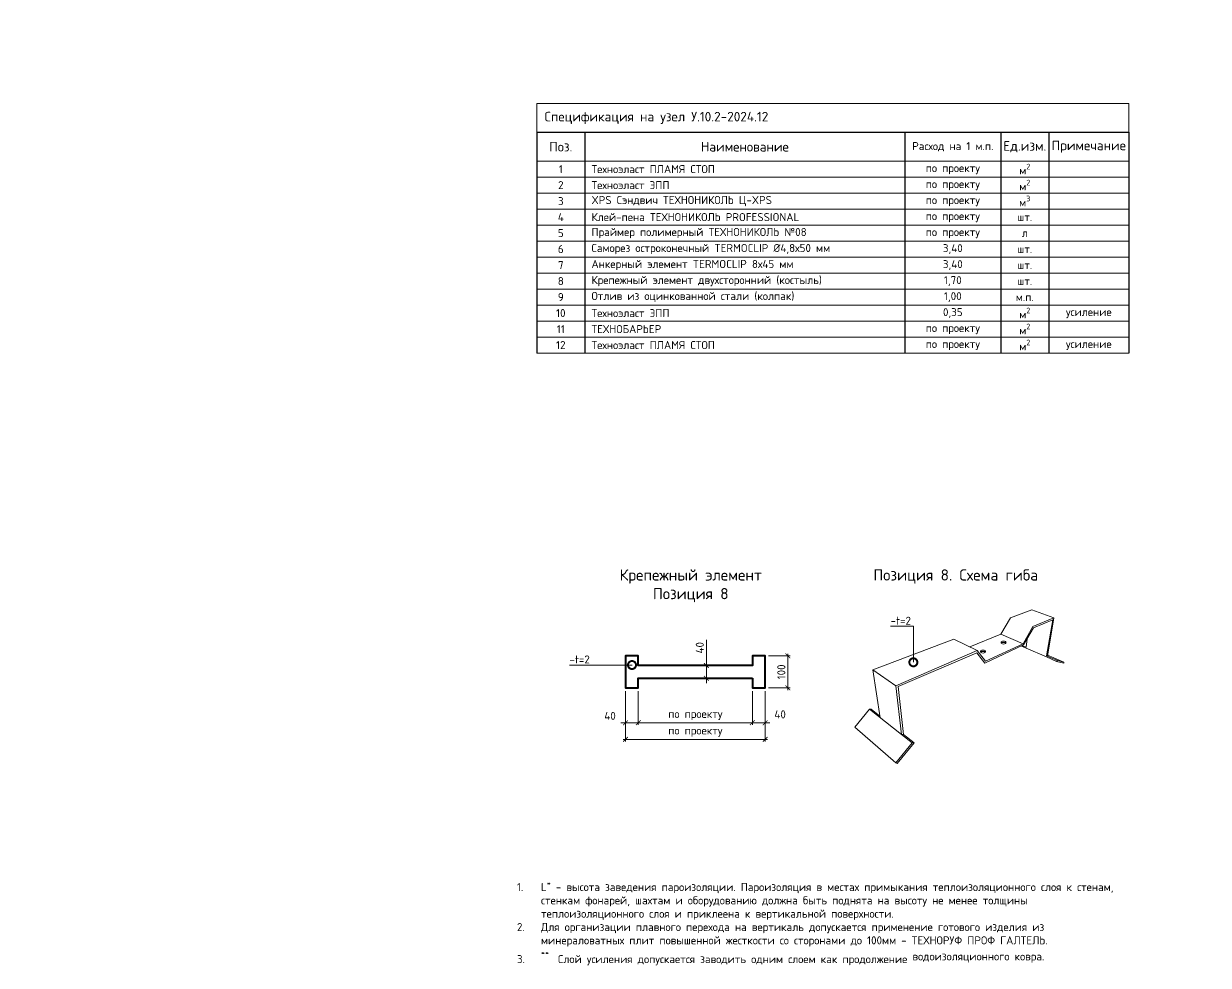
# Model space of a CAD drawing. Header units: millimetres. Extents: x -314343 to 682031, y 21428 to 98936.
# Drawn here: x 442197 to 445899, y 58408 to 61351 of the extents above; entities that cross this region are included whole.
import ezdxf
from ezdxf import colors
from ezdxf.entities.mleader import LeaderData, LeaderLine
from ezdxf.math import Vec2, Vec3

# ---------------------------------------------------------------- set-up
doc = ezdxf.new("R2010")
doc.units = ezdxf.units.MM
doc.header["$MEASUREMENT"] = 0
doc.header["$PDMODE"] = 3
doc.header["$PDSIZE"] = -4
doc.layers.get('0').update_dxf_attribs({"color": 250, "lineweight": 9})
doc.layers.get('Defpoints').update_dxf_attribs({"color": 6})
doc.layers.add('TN-АННОТАЦИИ', color=7, linetype='Continuous', lineweight=20, true_color=0x000000)
doc.layers.add('TN-ТАБЛИЦЫ', color=7, linetype='Continuous', lineweight=40, true_color=0x000000)
for name, color, linetype, lineweight in [('TN-МЕТАЛЛ КОНСТРУКЦИИ', 162, 'Continuous', 35), ('TN-РАЗМЕРЫ', 184, 'Continuous', 15), ('АР_Тонкие', 250, 'Continuous', 5)]:
    doc.layers.add(name, color=color, linetype=linetype, lineweight=lineweight)
doc.styles.add('TN-Текст', font='isocpeur.ttf')
doc.styles.add('TN-Текст-Аннотативный', font='isocpeur.ttf')
doc.styles.add('Архитект', font='isocpeur.ttf', dxfattribs={"width": 0.8, "oblique": 8})
doc.dimstyles.new('ПТС-Размеры-Аннотативный$0', dxfattribs={"dimtxt": 2.5, "dimasz": 1.5, "dimexe": 0.7, "dimexo": 1, "dimgap": 0.8, "dimtad": 1, "dimdec": 0, "dimzin": 0, "dimdsep": 46, "dimtxsty": 'TN-Текст-Аннотативный', "dimblk": 'ARCHTICK', "dimcen": 2, "dimdle": 0.7, "dimadec": 0, "dimazin": 0, "dimtfac": 1, "dimtdec": 0, "dimtmove": 1, "dimatfit": 3, "dimfxl": 0.7, "dimtolj": 1, "dimtzin": 0, "dimlwd": -1, "dimlwe": -1, "dimarcsym": 0})

# ---------------------------------------------------------------- blocks, each defined once
blk = doc.blocks.new('*T324')
at = {"layer": 'Defpoints', "color": 8, "linetype": 'ByBlock', "lineweight": 0, "ltscale": 500, "transparency": 16777216}
for p, q in [((0, 0), (1850, 0)), ((0, 0), (0, -90)), ((1850, 0), (1850, -90))]:
    blk.add_line(p, q, dxfattribs=at)
at = {"layer": 'TN-ТАБЛИЦЫ', "color": 0, "lineweight": 30, "ltscale": 500, "transparency": 16777216}
for p, q in [((0, -90), (1850, -90)), ((0, -90), (0, -780)), ((150, -90), (150, -780)), ((1150, -90), (1150, -780)), ((1450, -90), (1450, -780)), ((1600, -90), (1600, -780)), ((1850, -90), (1850, -780))]:
    blk.add_line(p, q, dxfattribs=at)
at = {"layer": 'TN-ТАБЛИЦЫ', "color": 0, "linetype": 'ByBlock', "lineweight": 20, "ltscale": 500, "transparency": 16777216}
for p, q in [((0, -180), (1850, -180)), ((0, -230), (1850, -230)), ((0, -280), (1850, -280)), ((0, -330), (1850, -330)), ((0, -380), (1850, -380)), ((0, -430), (1850, -430)), ((0, -480), (1850, -480)), ((0, -530), (1850, -530)), ((0, -580), (1850, -580)), ((0, -630), (1850, -630)), ((0, -680), (1850, -680)), ((0, -730), (1850, -730)), ((0, -780), (1850, -780))]:
    blk.add_line(p, q, dxfattribs=at)
at = {"layer": 'TN-ТАБЛИЦЫ', "color": 7, "lineweight": 13, "ltscale": 500, "transparency": 16777216, "style": 'TN-Текст'}
for s, insert, char_height, width, attachment_point in [('{\\fISOCPEUR|b1|i0|c204|p34; Спецификация на узел \\C1;У.10.2-2024.12}', (5, -45), 30, 1840, 4), ('Поз.', (75, -135), 30, 140, 5), ('Наименование', (650, -135), 30, 990, 5), ('Расход на 1 м.п. ', (1300, -135), 25, 290, 5), ('Ед.изм.', (1525, -135), 30, 140, 5), ('Примечание', (1725, -135), 30, 240, 5), ('1', (75, -205), 25, 140, 5), (' Техноэласт ПЛАМЯ СТОП', (155, -205), 25, 990, 4), ('по проекту', (1300, -205), 25, 290, 5), ('\\A1;м{\\H0.7x;\\S2^ ;}', (1525, -205), 25, 140, 5), ('2', (75, -255), 25, 140, 5), (' Техноэласт ЭПП', (155, -255), 25, 990, 4), ('по проекту', (1300, -255), 25, 290, 5), ('\\A1;м{\\H0.7x;\\S2^ ;}', (1525, -255), 25, 140, 5), ('3', (75, -305), 25, 140, 5), (' XPS Сэндвич ТЕХНОНИКОЛЬ Ц-XPS', (155, -305), 25, 990, 4), ('\\A1;м{\\H0.7x;\\S3^ ;}', (1525, -305), 25, 140, 5), ('по проекту', (1300, -305), 25, 290, 5), ('4', (75, -355), 25, 140, 5), (' Клей-пена ТЕХНОНИКОЛЬ PROFESSIONAL', (155, -355), 25, 990, 4), ('по проекту', (1300, -355), 25, 290, 5), ('шт.', (1525, -355), 25, 140, 5), ('5', (75, -405), 25, 140, 5), (' Праймер полимерный ТЕХНОНИКОЛЬ №08', (155, -405), 25, 990, 4), ('по проекту', (1300, -405), 25, 290, 5), ('\\A1;л', (1525, -405), 25, 140, 5), ('6', (75, -455), 25, 140, 5), ('{\\C256; Саморез остроконечный TERMOCLIP Ø4,8х50 мм}', (155, -455), 25, 990, 4), ('3,40', (1300, -455), 25, 290, 5), ('шт.', (1525, -455), 25, 140, 5), ('7', (75, -505), 25, 140, 5), (' Анкерный элемент TERMOCLIP 8х45 мм', (155, -505), 25, 990, 4), ('3,40', (1300, -505), 25, 290, 5), ('шт.', (1525, -505), 25, 140, 5), ('8', (75, -555), 25, 140, 5), (' Крепежный элемент двухсторонний (костыль)', (155, -555), 25, 990, 4), ('1,70', (1300, -555), 25, 290, 5), ('шт.', (1525, -555), 25, 140, 5), (' Отлив из оцинкованной стали (колпак)', (155, -605), 25, 990, 4), ('1,00', (1300, -605), 25, 290, 5), ('9', (75, -605), 25, 140, 5), ('м.п.', (1525, -605), 25, 140, 5), ('10', (75, -655), 25, 140, 5), (' Техноэласт ЭПП', (155, -655), 25, 990, 4), ('0,35', (1300, -655), 25, 290, 5), ('\\A1;м{\\H0.7x;\\S2^ ;}', (1525, -655), 25, 140, 5), ('усиление', (1725, -655), 25, 240, 5), ('11', (75, -705), 25, 140, 5), (' ТЕХНОБАРЬЕР', (155, -705), 25, 990, 4), ('по проекту', (1300, -705), 25, 290, 5), ('\\A1;м{\\H0.7x;\\S2^ ;}', (1525, -705), 25, 140, 5), ('\\A1;м{\\H0.7x;\\S2^ ;}', (1525, -755), 25, 140, 5), ('12', (75, -755), 25, 140, 5), (' Техноэласт ПЛАМЯ СТОП', (155, -755), 25, 990, 4), ('по проекту', (1300, -755), 25, 290, 5), ('усиление', (1725, -755), 25, 240, 5)]:
    blk.add_mtext(s, dxfattribs=dict(at, insert=insert, char_height=char_height, width=width, attachment_point=attachment_point))
blk = doc.blocks.new('_ArchTick')
at = {"color": 0, "linetype": 'ByBlock', "const_width": 0.15}
blk.add_lwpolyline([(-0.5, -0.5), (0.5, 0.5)], dxfattribs=at)
blk = doc.blocks.new('*D329')
at = {"layer": 'Defpoints', "color": 0, "transparency": 16777216}
for p in [(444513.8, 59374.8), (444513.8, 59274.8), (444584.8, 59274.8)]:
    blk.add_point(p, dxfattribs=at)
at = {"layer": 'TN-РАЗМЕРЫ', "color": 0, "transparency": 16777216}
for p, q in [((444584.8, 59381.8), (444584.8, 59267.8)), ((444523.8, 59374.8), (444591.8, 59374.8)), ((444523.8, 59274.8), (444591.8, 59274.8))]:
    blk.add_line(p, q, dxfattribs=at)
at = {"layer": 'TN-РАЗМЕРЫ', "color": 0, "transparency": 16777216, "xscale": 15, "yscale": 15, "zscale": 15}
for p, rotation in [((444584.8, 59374.8), 90), ((444584.8, 59274.8), 270)]:
    blk.add_blockref('_ArchTick', p, dxfattribs=dict(at, rotation=rotation))
at = {"layer": 'TN-РАЗМЕРЫ', "color": 0, "transparency": 16777216, "insert": (444564.3, 59324.8), "char_height": 25, "attachment_point": 5, "rotation": 90, "style": 'TN-Текст-Аннотативный'}
blk.add_mtext('\\A1;100', dxfattribs=at)
blk = doc.blocks.new('*D330')
at = {"layer": 'Defpoints', "color": 0, "transparency": 16777216}
for p in [(444473.8, 59274.8), (444513.8, 59274.8), (444473.8, 59165.9)]:
    blk.add_point(p, dxfattribs=at)
at = {"layer": 'TN-РАЗМЕРЫ', "color": 0, "transparency": 16777216}
for p, q in [((444473.8, 59264.8), (444473.8, 59158.9)), ((444513.8, 59264.8), (444513.8, 59158.9)), ((444473.8, 59165.9), (444458.8, 59165.9)), ((444513.8, 59165.9), (444473.8, 59165.9)), ((444513.8, 59165.9), (444528.8, 59165.9))]:
    blk.add_line(p, q, dxfattribs=at)
at = {"layer": 'TN-РАЗМЕРЫ', "color": 0, "transparency": 16777216, "xscale": 15, "yscale": 15, "zscale": 15}
blk.add_blockref('_ArchTick', (444473.8, 59165.9), dxfattribs=at)
at = {"layer": 'TN-РАЗМЕРЫ', "color": 0, "transparency": 16777216, "xscale": 15, "yscale": 15, "zscale": 15, "rotation": 180}
blk.add_blockref('_ArchTick', (444513.8, 59165.9), dxfattribs=at)
at = {"layer": 'TN-РАЗМЕРЫ', "color": 0, "transparency": 16777216, "insert": (444560.5, 59192.1), "char_height": 25, "attachment_point": 5, "style": 'TN-Текст-Аннотативный'}
blk.add_mtext('\\A1;40', dxfattribs=at)
blk = doc.blocks.new('*D331')
at = {"layer": 'Defpoints', "color": 0, "transparency": 16777216}
for p in [(444117.3, 59274.8), (444473.8, 59274.8), (444117.3, 59165.9)]:
    blk.add_point(p, dxfattribs=at)
at = {"layer": 'TN-РАЗМЕРЫ', "color": 0, "transparency": 16777216}
for p, q in [((444117.3, 59264.8), (444117.3, 59158.9)), ((444473.8, 59264.8), (444473.8, 59158.9)), ((444480.8, 59165.9), (444110.3, 59165.9))]:
    blk.add_line(p, q, dxfattribs=at)
at = {"layer": 'TN-РАЗМЕРЫ', "color": 0, "transparency": 16777216, "xscale": 15, "yscale": 15, "zscale": 15, "rotation": 180}
blk.add_blockref('_ArchTick', (444117.3, 59165.9), dxfattribs=at)
at = {"layer": 'TN-РАЗМЕРЫ', "color": 0, "transparency": 16777216, "xscale": 15, "yscale": 15, "zscale": 15}
blk.add_blockref('_ArchTick', (444473.8, 59165.9), dxfattribs=at)
at = {"layer": 'TN-РАЗМЕРЫ', "color": 0, "transparency": 16777216, "insert": (444295.6, 59190.1), "char_height": 25, "attachment_point": 5, "style": 'TN-Текст-Аннотативный'}
blk.add_mtext('\\A1;по проекту', dxfattribs=at)
blk = doc.blocks.new('*D332')
at = {"layer": 'Defpoints', "color": 0, "transparency": 16777216}
for p in [(444077.3, 59274.8), (444117.3, 59274.8), (444077.3, 59165.9)]:
    blk.add_point(p, dxfattribs=at)
at = {"layer": 'TN-РАЗМЕРЫ', "color": 0, "transparency": 16777216}
for p, q in [((444077.3, 59264.8), (444077.3, 59158.9)), ((444117.3, 59264.8), (444117.3, 59158.9)), ((444077.3, 59165.9), (444062.3, 59165.9)), ((444117.3, 59165.9), (444077.3, 59165.9)), ((444117.3, 59165.9), (444132.3, 59165.9))]:
    blk.add_line(p, q, dxfattribs=at)
at = {"layer": 'TN-РАЗМЕРЫ', "color": 0, "transparency": 16777216, "xscale": 15, "yscale": 15, "zscale": 15}
blk.add_blockref('_ArchTick', (444077.3, 59165.9), dxfattribs=at)
at = {"layer": 'TN-РАЗМЕРЫ', "color": 0, "transparency": 16777216, "xscale": 15, "yscale": 15, "zscale": 15, "rotation": 180}
blk.add_blockref('_ArchTick', (444117.3, 59165.9), dxfattribs=at)
at = {"layer": 'TN-РАЗМЕРЫ', "color": 0, "transparency": 16777216, "insert": (444029, 59187.5), "char_height": 25, "attachment_point": 5, "style": 'TN-Текст-Аннотативный'}
blk.add_mtext('\\A1;40', dxfattribs=at)
blk = doc.blocks.new('*D333')
at = {"layer": 'Defpoints', "color": 0, "transparency": 16777216}
for p in [(444077.3, 59274.8), (444513.8, 59274.8), (444513.8, 59114)]:
    blk.add_point(p, dxfattribs=at)
at = {"layer": 'TN-РАЗМЕРЫ', "color": 0, "transparency": 16777216}
for p, q in [((444077.3, 59264.8), (444077.3, 59107)), ((444513.8, 59264.8), (444513.8, 59107)), ((444070.3, 59114), (444520.8, 59114))]:
    blk.add_line(p, q, dxfattribs=at)
at = {"layer": 'TN-РАЗМЕРЫ', "color": 0, "transparency": 16777216, "xscale": 15, "yscale": 15, "zscale": 15, "rotation": 180}
blk.add_blockref('_ArchTick', (444077.3, 59114), dxfattribs=at)
at = {"layer": 'TN-РАЗМЕРЫ', "color": 0, "transparency": 16777216, "xscale": 15, "yscale": 15, "zscale": 15}
blk.add_blockref('_ArchTick', (444513.8, 59114), dxfattribs=at)
at = {"layer": 'TN-РАЗМЕРЫ', "color": 0, "transparency": 16777216, "insert": (444295.6, 59138.3), "char_height": 25, "attachment_point": 5, "style": 'TN-Текст-Аннотативный'}
blk.add_mtext('\\A1;по проекту', dxfattribs=at)
blk = doc.blocks.new('*D334')
at = {"layer": 'Defpoints', "color": 0, "transparency": 16777216}
for p in [(444117.3, 59344.8), (444117.3, 59304.8), (444330, 59304.8)]:
    blk.add_point(p, dxfattribs=at)
at = {"layer": 'TN-РАЗМЕРЫ', "color": 0, "transparency": 16777216}
for p, q in [((444330, 59424.6), (444330, 59344.8)), ((444127.3, 59344.8), (444337, 59344.8)), ((444330, 59344.8), (444330, 59359.8)), ((444330, 59344.8), (444330, 59304.8)), ((444330, 59344.8), (444330, 59304.8)), ((444127.3, 59304.8), (444337, 59304.8)), ((444330, 59304.8), (444330, 59289.8))]:
    blk.add_line(p, q, dxfattribs=at)
at = {"layer": 'TN-РАЗМЕРЫ', "color": 0, "transparency": 16777216, "xscale": 15, "yscale": 15, "zscale": 15}
for p, rotation in [((444330, 59344.8), 270), ((444330, 59304.8), 90)]:
    blk.add_blockref('_ArchTick', p, dxfattribs=dict(at, rotation=rotation))
at = {"layer": 'TN-РАЗМЕРЫ', "color": 0, "transparency": 16777216, "insert": (444309.5, 59400.3), "char_height": 25, "attachment_point": 5, "rotation": 90, "style": 'TN-Текст-Аннотативный'}
blk.add_mtext('\\A1;40', dxfattribs=at)
blk = doc.blocks.new('A$C4E012BE9')
at = {"layer": 'TN-МЕТАЛЛ КОНСТРУКЦИИ', "lineweight": 20}
for points in [[(978, 912.5), (840.3, 962.5), (707.6, 912.1), (647.3, 810), (453.8, 730.2)], [(-107, 287.4), (-153.4, 587.2), (354.1, 778.9), (500, 707.6), (550.6, 640.4), (785.8, 748.2), (847.7, 856.5), (978, 912.5), (938, 671.7)], [(933, 673.9), (971, 899.9), (851.2, 850), (788.8, 743.6), (546.2, 628.1), (496.6, 692.7), (5.2, 481.7), (38.5, 182.7)], [(647.3, 810), (785.8, 748.2)], [(805.3, 727.3), (810.5, 780.5)], [(26.2, 183.3), (-8.3, 487.3), (500, 707.6)], [(804.8, 722.1), (772.8, 736)], [(805.3, 727.3), (778.8, 738.8)], [(931.9, 667), (804.8, 722.1)], [(995.4, 639.4), (931.9, 667)], [(1001, 644.4), (933, 673.9)], [(978.2, 661.8), (939.1, 678.8)], [(976.4, 655.1), (976.4, 655.1)], [(1041.7, 634.3), (978.2, 661.8)], [(-8.3, 487.3), (-153.4, 587.2)], [(-265.7, 228.6), (-174, 339.9)], [(26.2, 183.3), (-174, 339.9)], [(-108.6, 297.7), (-162.5, 339.9), (-174, 339.9)], [(-265.7, 228.6), (-9.5, 4.3)], [(93.2, 130.9), (26.2, 183.3)], [(105.5, 130.3), (38.5, 182.7), (26.9, 182.7)]]:
    blk.add_lwpolyline(points, dxfattribs=at)
for points in [[(995.4, 639.4), (1001, 644.4), (1041.7, 634.3), (1039.9, 627.5)], [(-9.4, 4.3), (93.2, 130.9), (105.5, 130.3), (0, 0)]]:
    blk.add_lwpolyline(points, close=True, dxfattribs=at)
for centre in [(664.1, 757.2), (535.5, 700.7)]:
    blk.add_ellipse(centre, major_axis=(-16.1, 0), ratio=0.585566, dxfattribs=at)
for centre in [(664.1, 748.9), (535.5, 692.4)]:
    blk.add_ellipse(centre, major_axis=(-16.1, 0), ratio=0.585566, start_param=3.594745, end_param=5.830033, dxfattribs=at)
blk = doc.blocks.new('_DotSmall')
at = {"color": 0, "linetype": 'ByBlock', "const_width": 0.5}
blk.add_lwpolyline([(-0.0625, 0, 1), (0.0625, 0, 1)], format="xyb", close=True, dxfattribs=at)

msp = doc.modelspace()

# ---------------------------------------------------------------- linework, layer by layer
at = {"layer": 'TN-МЕТАЛЛ КОНСТРУКЦИИ', "lineweight": 40}
msp.add_lwpolyline([(444473.8, 59304.8), (444473.8, 59274.8), (444513.8, 59274.8), (444513.8, 59374.8), (444473.8, 59374.8), (444473.8, 59344.8), (444117.3, 59344.8), (444117.3, 59374.8), (444077.3, 59374.8), (444077.3, 59274.8), (444117.3, 59274.8), (444117.3, 59304.8)], close=True, dxfattribs=at)

# ---------------------------------------------------------------- block references
msp.add_blockref('*T324', (443800.2, 61101.4))
at = {"color": 18, "true_color": 0x000000, "xscale": 0.5, "yscale": 0.5, "zscale": 0.5}
msp.add_blockref('A$C4E012BE9', (444926.8, 59038), dxfattribs=at)

# ---------------------------------------------------------------- texts
at = {"layer": 'TN-АННОТАЦИИ', "color": 0, "attachment_point": 1, "style": 'TN-Текст-Аннотативный'}
for s, width, insert, char_height in [('\\pxqc;{\\fISOCPEUR|b1|i0|c204|p34;Крепежный элемент\\PПозиция 8}', 450.406, (444056.1, 59645.3), 35), ('{\\fISOCPEUR|b1|i0|c204|p34;Позиция 8. Схема гиба}', 500.901, (444851.8, 59645.3), 35), ('\\A1;\\pxi-3,l4,t4;{\\C256;1.^IL\\H0.7x;\\S*^ ;\\H1.4286x; - высота заведения пароизоляции. Пароизоляция в местах примыкания теплоизоляционного слоя к стенам, стенкам фонарей, шахтам и оборудованию должна быть поднята на высоту не менее толщины теплоизоляционного слоя и приклеена к вертикальной поверхности.\\P\\A0;2.^IДля организации плавного перехода на вертикаль допускается применение готового изделия из минераловатных плит повышенной жесткости со сторонами до 100мм - ТЕХНОРУФ ПРОФ ГАЛТЕЛЬ.\\P3.^I\\H0.7x;\\S** ^ ;\\H1.42857x; Слой усиления допускается заводить одним слоем как п\\A1;\\H0.99998x;\\C0;родолжение водоизоляционного ковра.}', 1801.433, (443713.2, 58673.4), 25)]:
    msp.add_mtext_dynamic_manual_height_columns(s, width=width, gutter_width=20358.2, heights=[0], dxfattribs=dict(at, insert=insert, char_height=char_height))

# ---------------------------------------------------------------- dimensions: what is measured, and where the dimension line sits
at = {"layer": 'TN-РАЗМЕРЫ'}
dim = msp.add_linear_dim(base=(444330, 59304.8), p1=(444117.3, 59344.8), p2=(444117.3, 59304.8), angle=270, dimstyle='ПТС-Размеры-Аннотативный$0', override={"dimscale": 0, "dimtix": 0, "dimtofl": 1, "dimtmove": 1, "dimatfit": 1}, dxfattribs=at)
dim.commit()
dim.dimension.update_dxf_attribs({"geometry": '*D334', "text_midpoint": (444327, 59400.3), "dimtype": 160})
dim = msp.add_linear_dim(base=(444584.8, 59274.8), p1=(444513.8, 59374.8), p2=(444513.8, 59274.8), angle=270, dimstyle='ПТС-Размеры-Аннотативный$0', override={"dimscale": 0, "dimtix": 0, "dimtofl": 1, "dimtmove": 1, "dimatfit": 1}, dxfattribs=at)
dim.commit()
dim.dimension.update_dxf_attribs({"geometry": '*D329', "text_midpoint": (444564.3, 59324.8)})
for base, p1, p2, picture, middle in [((444077.3, 59165.9), (444117.3, 59274.8), (444077.3, 59274.8), '*D332', (444029, 59167)), ((444473.8, 59165.9), (444513.8, 59274.8), (444473.8, 59274.8), '*D330', (444560.5, 59171.6))]:
    dim = msp.add_linear_dim(base=base, p1=p1, p2=p2, dimstyle='ПТС-Размеры-Аннотативный$0', override={"dimscale": 0, "dimtix": 0, "dimtofl": 1, "dimtmove": 1, "dimatfit": 1}, dxfattribs=at)
    dim.commit()
    dim.dimension.update_dxf_attribs({"geometry": picture, "text_midpoint": middle, "dimtype": 160})
for base, p1, p2, picture, middle in [((444513.8, 59114), (444077.3, 59274.8), (444513.8, 59274.8), '*D333', (444295.6, 59138.3)), ((444117.3, 59165.9), (444473.8, 59274.8), (444117.3, 59274.8), '*D331', (444295.6, 59190.1))]:
    dim = msp.add_linear_dim(base=base, p1=p1, p2=p2, text='по проекту', dimstyle='ПТС-Размеры-Аннотативный$0', override={"dimscale": 0, "dimtix": 0, "dimtofl": 1, "dimtmove": 1, "dimatfit": 1}, dxfattribs=at)
    dim.commit()
    dim.dimension.update_dxf_attribs({"geometry": picture, "text_midpoint": middle})

# ---------------------------------------------------------------- leaders
at = {"layer": 'TN-АННОТАЦИИ'}
ml = msp.add_multileader_mtext('Standard', dxfattribs=at)
ml.set_content('-t=2', color=256, style='TN-Текст')
ml.set_leader_properties(color=256, linetype='ByLayer', lineweight=-1)
ml.set_arrow_properties(name='DOTSMALL')
ml.build(insert=Vec2(0, 0))
ml.multileader.update_dxf_attribs({"text_left_attachment_type": 6, "text_right_attachment_type": 6, "dogleg_length": 100, "arrow_head_size": 50, "scale": 10})
ctx = ml.context
ctx.base_point, ctx.scale, ctx.char_height, ctx.arrow_head_size, ctx.landing_gap_size, ctx.plane_origin = Vec3(444906.3, 59467.3), 10, 25, 50, 0, Vec3(447079.5, 58487.5)
ctx.left_attachment, ctx.right_attachment, ctx.text_align_type = 6, 6, 1
notes = []
notes.append((ctx, [(1, (1, 1, 0), (444976.9, 59467.3), (-1, 0), 8.18, [(1, [(444976.9, 59354.8)], 0, [])])]))
ctx.mtext.insert, ctx.mtext.alignment, ctx.mtext.line_spacing_style, ctx.mtext.flow_direction = Vec3(444937.5, 59497.3), 2, 2, 5
ml = msp.add_multileader_mtext('Standard', dxfattribs=at)
ml.set_content('-t=2', color=256, style='TN-Текст')
ml.set_leader_properties(color=256, linetype='ByLayer', lineweight=-1)
ml.set_arrow_properties(name='DOTSMALL')
ml.build(insert=Vec2(0, 0))
ml.multileader.update_dxf_attribs({"text_left_attachment_type": 6, "text_right_attachment_type": 6, "dogleg_length": 100, "arrow_head_size": 50, "scale": 10})
ctx = ml.context
ctx.base_point, ctx.scale, ctx.char_height, ctx.arrow_head_size, ctx.landing_gap_size, ctx.plane_origin = Vec3(443902.6, 59346.3), 10, 25, 50, 0, Vec3(446172.3, 58424.1)
ctx.left_attachment, ctx.right_attachment, ctx.text_align_type = 6, 6, 1
notes.append((ctx, [(1, (1, 1, 0), (443973.3, 59346.3), (-1, 0), 8.18, [(1, [(444097.7, 59346.3)], 0, [])])]))
ctx.mtext.insert, ctx.mtext.alignment, ctx.mtext.line_spacing_style, ctx.mtext.flow_direction = Vec3(443933.9, 59376.3), 2, 2, 5
at = {"layer": 'АР_Тонкие', "lineweight": 15}
ml = msp.add_multileader_mtext('Standard', dxfattribs=at)
ml.set_content('Кровельный костыль\\Pкрепить дюбелями с шагом 600мм', color=256, style='Архитект')
ml.set_leader_properties()
ml.build(insert=Vec2(0, 0))
ml.multileader.update_dxf_attribs({"text_left_attachment_type": 6, "text_right_attachment_type": 6, "dogleg_length": 50, "arrow_head_size": 75})
ctx = ml.context
ctx.base_point, ctx.char_height, ctx.arrow_head_size, ctx.landing_gap_size, ctx.plane_origin = Vec3(440588.6, 61253), 75, 75, 33.3, Vec3(444818.9, 61850.3)
ctx.left_attachment, ctx.right_attachment = 6, 6
notes.append((ctx, [(1, (1, 1, 0), (440405.3, 61253), (1, 0), 183.2, [(1, [(440258.7, 60550.4)], 0, [])])]))
ctx.mtext.insert, ctx.mtext.width, ctx.mtext.defined_height, ctx.mtext.flow_direction = Vec3(440621.9, 61350.5), 5276.741, 721.8, 5
for ctx, leaders in notes:
    for number, flags, end, landing, length, lines in leaders:
        leader = LeaderData()
        leader.index, (leader.has_last_leader_line, leader.has_dogleg_vector, leader.attachment_direction) = number, flags
        leader.last_leader_point, leader.dogleg_vector, leader.dogleg_length = Vec3(end), Vec3(landing), length
        for number, points, colour, breaks in lines:
            line = LeaderLine()
            line.index, line.vertices, line.color, line.breaks = number, Vec3.list(points), colors.encode_raw_color(colour), breaks
            leader.lines.append(line)
        ctx.leaders.append(leader)

doc.saveas('drawing.dxf')
